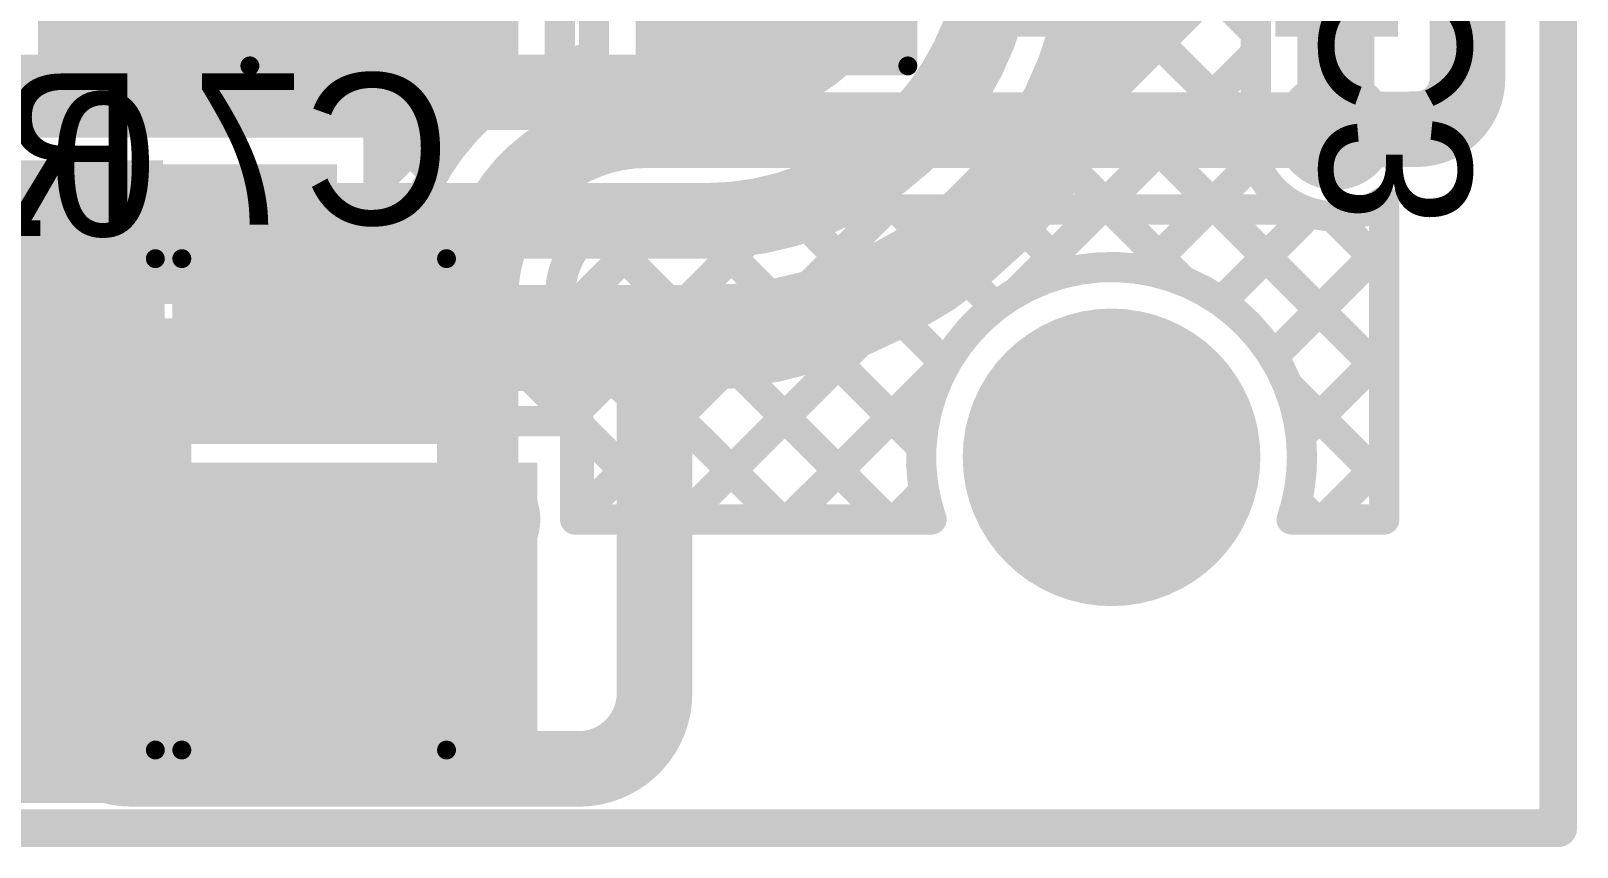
# Model space of a CAD drawing. Header units: millimetres. Extents: x 3.06 to 5.82, y 1.29 to 3.84.
# Drawn here: x 5.4151 to 5.824, y 1.2863 to 1.5023 of the extents above; entities that cross this region are included whole.
import ezdxf

# ---------------------------------------------------------------- set-up
doc = ezdxf.new("R2010")
doc.units = ezdxf.units.MM
doc.header["$MEASUREMENT"] = 0
for name, color, linetype in [('BottomLayer', 5, 'Continuous'), ('BottomOverlay', 54, 'Continuous'), ('BottomPaste', 16, 'Continuous'), ('BottomSolder', 6, 'Continuous'), ('Mechanical13', 56, 'Continuous'), ('MultiLayer', 9, 'Continuous'), ('PadHoleLayer', 156, 'Continuous'), ('TopLayer', 1, 'Continuous'), ('TopOverlay', 2, 'Continuous'), ('TopPaste', 8, 'Continuous'), ('TopSolder', 216, 'Continuous'), ('ViaHoleLayer', 16, 'Continuous')]:
    doc.layers.add(name, color=color, linetype=linetype)

# ---------------------------------------------------------------- blocks, each defined once
blk = doc.blocks.new('SI7021_A20_GM1R_2')
at = {"layer": 'TopLayer'}
for points in [[(-0.0315, -0.04921), (0.0315, -0.04921), (-0.0315, 0.04921), (0.0315, 0.04921)], [(-0.07382, 0.03051), (-0.04035, 0.03051), (-0.07382, 0.04823), (-0.04035, 0.04823)], [(0.04035, 0.03051), (0.07382, 0.03051), (0.04035, 0.04823), (0.07382, 0.04823)], [(-0.07382, -0.00886), (-0.04035, -0.00886), (-0.07382, 0.00886), (-0.04035, 0.00886)], [(0.04035, -0.00886), (0.07382, -0.00886), (0.04035, 0.00886), (0.07382, 0.00886)], [(-0.07382, -0.04823), (-0.04035, -0.04823), (-0.07382, -0.03051), (-0.04035, -0.03051)], [(0.04035, -0.04823), (0.07382, -0.04823), (0.04035, -0.03051), (0.07382, -0.03051)]]:
    blk.add_solid(points, dxfattribs=at)
at = {"layer": 'TopOverlay'}
for points, const_width in [([(-0.0666, 0.063, 1), (-0.0794, 0.063, 1)], 0.01), ([(-0.0819, 0.063, 1), (-0.0769, 0.063, 1)], 0.005), ([(-0.0691, 0.063, 1), (-0.0641, 0.063, 1)], 0.005), ([(-0.0565, 0.063, 1), (-0.0515, 0.063, 1)], 0.005), ([(0.0525, 0.063, 1), (0.0575, 0.063, 1)], 0.005), ([(-0.0565, -0.063, 1), (-0.0515, -0.063, 1)], 0.005), ([(0.0525, -0.063, 1), (0.0575, -0.063, 1)], 0.005)]:
    blk.add_lwpolyline(points, format="xyb", close=True, dxfattribs=dict(at, const_width=const_width))
at = {"layer": 'TopOverlay', "const_width": 0.01}
for points in [[(-0.054, 0.063), (0.055, 0.063)], [(-0.054, -0.063), (0.055, -0.063)]]:
    blk.add_lwpolyline(points, dxfattribs=at)
at = {"layer": 'TopPaste'}
for points in [[(-0.0315, -0.04921), (0.0315, -0.04921), (-0.0315, 0.04921), (0.0315, 0.04921)], [(-0.07382, 0.03051), (-0.04035, 0.03051), (-0.07382, 0.04823), (-0.04035, 0.04823)], [(0.04035, 0.03051), (0.07382, 0.03051), (0.04035, 0.04823), (0.07382, 0.04823)], [(-0.07382, -0.00886), (-0.04035, -0.00886), (-0.07382, 0.00886), (-0.04035, 0.00886)], [(0.04035, -0.00886), (0.07382, -0.00886), (0.04035, 0.00886), (0.07382, 0.00886)], [(-0.07382, -0.04823), (-0.04035, -0.04823), (-0.07382, -0.03051), (-0.04035, -0.03051)], [(0.04035, -0.04823), (0.07382, -0.04823), (0.04035, -0.03051), (0.07382, -0.03051)]]:
    blk.add_solid(points, dxfattribs=at)
at = {"layer": 'TopSolder'}
for points in [[(-0.0355, -0.05321), (0.0355, -0.05321), (-0.0355, 0.05321), (0.0355, 0.05321)], [(-0.07782, 0.02651), (-0.03635, 0.02651), (-0.07782, 0.05223), (-0.03635, 0.05223)], [(0.03635, 0.02651), (0.07782, 0.02651), (0.03635, 0.05223), (0.07782, 0.05223)], [(-0.07782, -0.01286), (-0.03635, -0.01286), (-0.07782, 0.01286), (-0.03635, 0.01286)], [(0.03635, -0.01286), (0.07782, -0.01286), (0.03635, 0.01286), (0.07782, 0.01286)], [(-0.07782, -0.05223), (-0.03635, -0.05223), (-0.07782, -0.02651), (-0.03635, -0.02651)], [(0.03635, -0.05223), (0.07782, -0.05223), (0.03635, -0.02651), (0.07782, -0.02651)]]:
    blk.add_solid(points, dxfattribs=at)
blk = doc.blocks.new('SOT23_5_14')
at = {"layer": 'TopLayer'}
for points in [[(-0.07323, 0.0252), (-0.02913, 0.0252), (-0.07323, 0.04961), (-0.02913, 0.04961)], [(0.02913, 0.0252), (0.07323, 0.0252), (0.02913, 0.04961), (0.07323, 0.04961)], [(-0.07323, -0.0122), (-0.02913, -0.0122), (-0.07323, 0.0122), (-0.02913, 0.0122)], [(-0.07323, -0.04961), (-0.02913, -0.04961), (-0.07323, -0.0252), (-0.02913, -0.0252)], [(0.02913, -0.04961), (0.07323, -0.04961), (0.02913, -0.0252), (0.07323, -0.0252)]]:
    blk.add_solid(points, dxfattribs=at)
at = {"layer": 'TopOverlay'}
for points, const_width in [([(-0.04976, 0.063, 1), (-0.05824, 0.063, 1)], 0.01), ([(-0.06074, 0.063, 1), (-0.05574, 0.063, 1)], 0.005), ([(-0.05226, 0.063, 1), (-0.04726, 0.063, 1)], 0.005), ([(-0.02997, 0.063, 1), (-0.02603, 0.063, 1)], 0.00394), ([(0.02103, 0.063, 1), (0.02497, 0.063, 1)], 0.00394), ([(-0.02997, -0.063, 1), (-0.02603, -0.063, 1)], 0.00394), ([(0.02103, -0.063, 1), (0.02497, -0.063, 1)], 0.00394)]:
    blk.add_lwpolyline(points, format="xyb", close=True, dxfattribs=dict(at, const_width=const_width))
at = {"layer": 'TopOverlay', "const_width": 0.00787}
for points in [[(0.023, 0.063), (-0.028, 0.063)], [(0.023, -0.063), (-0.028, -0.063)]]:
    blk.add_lwpolyline(points, dxfattribs=at)
at = {"layer": 'TopPaste'}
for points in [[(-0.07323, 0.0252), (-0.02913, 0.0252), (-0.07323, 0.04961), (-0.02913, 0.04961)], [(0.02913, 0.0252), (0.07323, 0.0252), (0.02913, 0.04961), (0.07323, 0.04961)], [(-0.07323, -0.0122), (-0.02913, -0.0122), (-0.07323, 0.0122), (-0.02913, 0.0122)], [(-0.07323, -0.04961), (-0.02913, -0.04961), (-0.07323, -0.0252), (-0.02913, -0.0252)], [(0.02913, -0.04961), (0.07323, -0.04961), (0.02913, -0.0252), (0.07323, -0.0252)]]:
    blk.add_solid(points, dxfattribs=at)
at = {"layer": 'TopSolder'}
for points in [[(-0.07723, 0.0212), (-0.02513, 0.0212), (-0.07723, 0.05361), (-0.02513, 0.05361)], [(0.02513, 0.0212), (0.07723, 0.0212), (0.02513, 0.05361), (0.07723, 0.05361)], [(-0.07723, -0.0162), (-0.02513, -0.0162), (-0.07723, 0.0162), (-0.02513, 0.0162)], [(-0.07723, -0.05361), (-0.02513, -0.05361), (-0.07723, -0.0212), (-0.02513, -0.0212)], [(0.02513, -0.05361), (0.07723, -0.05361), (0.02513, -0.0212), (0.07723, -0.0212)]]:
    blk.add_solid(points, dxfattribs=at)
blk = doc.blocks.new('RES0805_B_54')
at = {"layer": 'BottomLayer'}
for points in [[(-0.06, -0.025), (-0.02, -0.025), (-0.06, 0.025), (-0.02, 0.025)], [(0.02, -0.025), (0.06, -0.025), (0.02, 0.025), (0.06, 0.025)]]:
    blk.add_solid(points, dxfattribs=at)
at = {"layer": 'BottomOverlay', "const_width": 0.005}
for points in [[(-0.065, -0.035), (-0.065, 0.035)], [(0.065, 0.035), (-0.065, 0.035)], [(0.065, -0.035), (0.065, 0.035)], [(0.065, -0.035), (-0.065, -0.035)]]:
    blk.add_lwpolyline(points, dxfattribs=at)
at = {"layer": 'BottomOverlay', "const_width": 0.0025}
for points in [[(-0.06625, 0.035, 1), (-0.06375, 0.035, 1)], [(-0.06625, 0.035, 1), (-0.06375, 0.035, 1)], [(0.06375, 0.035, 1), (0.06625, 0.035, 1)], [(0.06375, 0.035, 1), (0.06625, 0.035, 1)], [(-0.06625, -0.035, 1), (-0.06375, -0.035, 1)], [(-0.06625, -0.035, 1), (-0.06375, -0.035, 1)], [(0.06375, -0.035, 1), (0.06625, -0.035, 1)], [(0.06375, -0.035, 1), (0.06625, -0.035, 1)]]:
    blk.add_lwpolyline(points, format="xyb", close=True, dxfattribs=at)
at = {"layer": 'BottomPaste'}
for points in [[(-0.06, -0.025), (-0.02, -0.025), (-0.06, 0.025), (-0.02, 0.025)], [(0.02, -0.025), (0.06, -0.025), (0.02, 0.025), (0.06, 0.025)]]:
    blk.add_solid(points, dxfattribs=at)
at = {"layer": 'BottomSolder'}
for points in [[(-0.064, -0.029), (-0.016, -0.029), (-0.064, 0.029), (-0.016, 0.029)], [(0.016, -0.029), (0.064, -0.029), (0.016, 0.029), (0.064, 0.029)]]:
    blk.add_solid(points, dxfattribs=at)
blk = doc.blocks.new('C__1206_103')
at = {"layer": 'TopLayer'}
for points in [[(-0.08, -0.035), (-0.02, -0.035), (-0.08, 0.035), (-0.02, 0.035)], [(0.02, -0.035), (0.08, -0.035), (0.02, 0.035), (0.08, 0.035)]]:
    blk.add_solid(points, dxfattribs=at)
at = {"layer": 'TopOverlay', "const_width": 0.005}
for points in [[(-0.087, -0.042), (-0.087, 0.042)], [(-0.087, 0.042), (0.087, 0.042)], [(0.087, -0.042), (0.087, 0.042)], [(-0.087, -0.042), (0.087, -0.042)]]:
    blk.add_lwpolyline(points, dxfattribs=at)
at = {"layer": 'TopOverlay', "const_width": 0.0025}
for points in [[(-0.08825, 0.042, 1), (-0.08575, 0.042, 1)], [(-0.08825, 0.042, 1), (-0.08575, 0.042, 1)], [(0.08575, 0.042, 1), (0.08825, 0.042, 1)], [(0.08575, 0.042, 1), (0.08825, 0.042, 1)], [(-0.08825, -0.042, 1), (-0.08575, -0.042, 1)], [(-0.08825, -0.042, 1), (-0.08575, -0.042, 1)], [(0.08575, -0.042, 1), (0.08825, -0.042, 1)], [(0.08575, -0.042, 1), (0.08825, -0.042, 1)]]:
    blk.add_lwpolyline(points, format="xyb", close=True, dxfattribs=at)
at = {"layer": 'TopPaste'}
for points in [[(-0.08, -0.035), (-0.02, -0.035), (-0.08, 0.035), (-0.02, 0.035)], [(0.02, -0.035), (0.08, -0.035), (0.02, 0.035), (0.08, 0.035)]]:
    blk.add_solid(points, dxfattribs=at)
at = {"layer": 'TopSolder'}
for points in [[(-0.084, -0.039), (-0.016, -0.039), (-0.084, 0.039), (-0.016, 0.039)], [(0.016, -0.039), (0.084, -0.039), (0.016, 0.039), (0.084, 0.039)]]:
    blk.add_solid(points, dxfattribs=at)
blk = doc.blocks.new('C__0805_B_105')
at = {"layer": 'BottomLayer'}
for points in [[(-0.06, -0.03), (-0.02, -0.03), (-0.06, 0.03), (-0.02, 0.03)], [(0.02, -0.03), (0.06, -0.03), (0.02, 0.03), (0.06, 0.03)]]:
    blk.add_solid(points, dxfattribs=at)
at = {"layer": 'BottomOverlay', "const_width": 0.005}
for points in [[(-0.065, 0.035), (0.065, 0.035)], [(-0.065, 0.035), (-0.065, -0.035)], [(0.065, 0.035), (0.065, -0.035)], [(-0.065, -0.035), (0.065, -0.035)]]:
    blk.add_lwpolyline(points, dxfattribs=at)
at = {"layer": 'BottomOverlay', "const_width": 0.0025}
for points in [[(-0.06625, 0.035, 1), (-0.06375, 0.035, 1)], [(-0.06625, 0.035, 1), (-0.06375, 0.035, 1)], [(0.06375, 0.035, 1), (0.06625, 0.035, 1)], [(0.06375, 0.035, 1), (0.06625, 0.035, 1)], [(-0.06625, -0.035, 1), (-0.06375, -0.035, 1)], [(-0.06625, -0.035, 1), (-0.06375, -0.035, 1)], [(0.06375, -0.035, 1), (0.06625, -0.035, 1)], [(0.06375, -0.035, 1), (0.06625, -0.035, 1)]]:
    blk.add_lwpolyline(points, format="xyb", close=True, dxfattribs=at)
at = {"layer": 'BottomPaste'}
for points in [[(-0.06, -0.03), (-0.02, -0.03), (-0.06, 0.03), (-0.02, 0.03)], [(0.02, -0.03), (0.06, -0.03), (0.02, 0.03), (0.06, 0.03)]]:
    blk.add_solid(points, dxfattribs=at)
at = {"layer": 'BottomSolder'}
for points in [[(-0.064, -0.034), (-0.016, -0.034), (-0.064, 0.034), (-0.016, 0.034)], [(0.016, -0.034), (0.064, -0.034), (0.016, 0.034), (0.064, 0.034)]]:
    blk.add_solid(points, dxfattribs=at)

msp = doc.modelspace()

# ---------------------------------------------------------------- linework, layer by layer
at = {"layer": 'BottomLayer'}
for points, const_width in [([(5.76, 1.476), (5.76, 1.549)], 0.02), ([(5.692, 1.54877), (5.739, 1.50177)], 0.008), ([(5.68812, 1.50205), (5.722, 1.53593)], 0.008), ([(5.58736, 1.373), (5.73536, 1.521)], 0.008), ([(5.69163, 1.52086), (5.7372, 1.47529)], 0.008), ([(5.739, 1.48491), (5.739, 1.521)], 0.008), ([(5.68669, 1.49751), (5.773, 1.41121)], 0.008), ([(5.67569, 1.43305), (5.739, 1.49636)], 0.008), ([(5.343, 1.486), (5.59155, 1.486)], 0.02), ([(5.67766, 1.47826), (5.71983, 1.43609)], 0.008), ([(5.70991, 1.43898), (5.73872, 1.46779)], 0.008), ([(5.66546, 1.46218), (5.68921, 1.43843)], 0.008), ([(5.403, 1.452), (5.5936, 1.452)], 0.02), ([(5.773, 1.373), (5.773, 1.45726)], 0.008), ([(5.72984, 1.43063), (5.75338, 1.45417)], 0.008), ([(5.75929, 1.4532), (5.773, 1.43949)], 0.008), ([(5.65034, 1.44901), (5.67007, 1.42928)], 0.008), ([(5.7436, 1.4161), (5.773, 1.4455)], 0.008), ([(5.63219, 1.43888), (5.65696, 1.41411)], 0.008), ([(5.56, 1.37393), (5.62095, 1.43488)], 0.008), ([(5.61035, 1.43244), (5.65058, 1.39221)], 0.008), ([(5.461, 1.431), (5.5936, 1.431)], 0.008), ([(5.461, 1.41635), (5.47565, 1.431)], 0.008), ([(5.461, 1.399), (5.461, 1.431)], 0.008), ([(5.47036, 1.431), (5.50236, 1.399)], 0.008), ([(5.47194, 1.399), (5.50394, 1.431)], 0.008), ([(5.49865, 1.431), (5.53065, 1.399)], 0.008), ([(5.50022, 1.399), (5.53222, 1.431)], 0.008), ([(5.52693, 1.431), (5.55893, 1.399)], 0.008), ([(5.52851, 1.399), (5.56051, 1.431)], 0.008), ([(5.55522, 1.431), (5.61322, 1.373)], 0.008), ([(5.55679, 1.399), (5.58879, 1.431)], 0.008), ([(5.5835, 1.431), (5.6415, 1.373)], 0.008), ([(5.49, 1.417), (5.58, 1.417)], 0.02), ([(5.75092, 1.39514), (5.773, 1.41722)], 0.008), ([(5.461, 1.41208), (5.47408, 1.399)], 0.008), ([(5.61564, 1.373), (5.65725, 1.41461)], 0.008), ([(5.74754, 1.40838), (5.773, 1.38292)], 0.008), ([(5.461, 1.399), (5.56, 1.399)], 0.008), ([(5.56, 1.373), (5.56, 1.399)], 0.008), ([(5.56, 1.39793), (5.58493, 1.373)], 0.008), ([(5.75706, 1.373), (5.773, 1.38894)], 0.008), ([(5.64393, 1.373), (5.65132, 1.38039)], 0.008), ([(5.74988, 1.37776), (5.75464, 1.373)], 0.008), ([(5.56, 1.373), (5.65326, 1.373)], 0.008), ([(5.74849, 1.373), (5.773, 1.373)], 0.008)]:
    msp.add_lwpolyline(points, dxfattribs=dict(at, const_width=const_width))
for points, const_width in [([(5.642, 1.53645, -0.414214), (5.59155, 1.486)], 0.02), ([(5.671, 1.5294, -0.414214), (5.5936, 1.452)], 0.02), ([(5.692, 1.5294, -0.414214), (5.5936, 1.431)], 0.008), ([(5.701, 1.52242, -0.198912), (5.67171, 1.45171)], 0.02), ([(5.773, 1.45726, -0.751694), (5.739, 1.48491)], 0.008), ([(5.67171, 1.45171, -0.198912), (5.58791, 1.417)], 0.02), ([(5.65326, 1.373, -1.181577), (5.75124, 1.38943)], 0.008), ([(5.75124, 1.38943, -0.083232), (5.74849, 1.373)], 0.008)]:
    msp.add_lwpolyline(points, format="xyb", dxfattribs=dict(at, const_width=const_width))
for points, const_width in [([(5.68612, 1.50205, 1), (5.69012, 1.50205, 1)], 0.004), ([(5.737, 1.50177, 1), (5.741, 1.50177, 1)], 0.004), ([(5.68469, 1.49751, 1), (5.68869, 1.49751, 1)], 0.004), ([(5.737, 1.49636, 1), (5.741, 1.49636, 1)], 0.004), ([(5.58655, 1.486, 1), (5.59656, 1.486, 1)], 0.01), ([(5.58655, 1.486, 1), (5.59656, 1.486, 1)], 0.01), ([(5.737, 1.48491, 1), (5.741, 1.48491, 1)], 0.004), ([(5.737, 1.48491, 1), (5.741, 1.48491, 1)], 0.004), ([(5.75409, 1.476, 1), (5.76591, 1.476, 1)], 0.01181), ([(5.755, 1.476, 1), (5.765, 1.476, 1)], 0.01), ([(5.67566, 1.47826, 1), (5.67966, 1.47826, 1)], 0.004), ([(5.7352, 1.47529, 1), (5.7392, 1.47529, 1)], 0.004), ([(5.73672, 1.46779, 1), (5.74072, 1.46779, 1)], 0.004), ([(5.66346, 1.46218, 1), (5.66746, 1.46218, 1)], 0.004), ([(5.5886, 1.452, 1), (5.5986, 1.452, 1)], 0.01), ([(5.5886, 1.452, 1), (5.5986, 1.452, 1)], 0.01), ([(5.66671, 1.45171, 1), (5.67671, 1.45171, 1)], 0.01), ([(5.66671, 1.45171, 1), (5.67671, 1.45171, 1)], 0.01), ([(5.771, 1.45726, 1), (5.775, 1.45726, 1)], 0.004), ([(5.771, 1.45726, 1), (5.775, 1.45726, 1)], 0.004), ([(5.75138, 1.45417, 1), (5.75538, 1.45417, 1)], 0.004), ([(5.75729, 1.4532, 1), (5.76129, 1.4532, 1)], 0.004), ([(5.64834, 1.44901, 1), (5.65234, 1.44901, 1)], 0.004), ([(5.771, 1.4455, 1), (5.775, 1.4455, 1)], 0.004), ([(5.771, 1.43949, 1), (5.775, 1.43949, 1)], 0.004), ([(5.63019, 1.43888, 1), (5.63419, 1.43888, 1)], 0.004), ([(5.68721, 1.43843, 1), (5.69121, 1.43843, 1)], 0.004), ([(5.70791, 1.43898, 1), (5.71191, 1.43898, 1)], 0.004), ([(5.71783, 1.43609, 1), (5.72183, 1.43609, 1)], 0.004), ([(5.60835, 1.43244, 1), (5.61235, 1.43244, 1)], 0.004), ([(5.61895, 1.43488, 1), (5.62295, 1.43488, 1)], 0.004), ([(5.67369, 1.43305, 1), (5.67769, 1.43305, 1)], 0.004), ([(5.459, 1.431, 1), (5.463, 1.431, 1)], 0.004), ([(5.459, 1.431, 1), (5.463, 1.431, 1)], 0.004), ([(5.46836, 1.431, 1), (5.47236, 1.431, 1)], 0.004), ([(5.47365, 1.431, 1), (5.47765, 1.431, 1)], 0.004), ([(5.49665, 1.431, 1), (5.50065, 1.431, 1)], 0.004), ([(5.50194, 1.431, 1), (5.50594, 1.431, 1)], 0.004), ([(5.52493, 1.431, 1), (5.52893, 1.431, 1)], 0.004), ([(5.53022, 1.431, 1), (5.53422, 1.431, 1)], 0.004), ([(5.55322, 1.431, 1), (5.55722, 1.431, 1)], 0.004), ([(5.55851, 1.431, 1), (5.56251, 1.431, 1)], 0.004), ([(5.5815, 1.431, 1), (5.5855, 1.431, 1)], 0.004), ([(5.58679, 1.431, 1), (5.59079, 1.431, 1)], 0.004), ([(5.5916, 1.431, 1), (5.5956, 1.431, 1)], 0.004), ([(5.5916, 1.431, 1), (5.5956, 1.431, 1)], 0.004), ([(5.66807, 1.42928, 1), (5.67207, 1.42928, 1)], 0.004), ([(5.72784, 1.43063, 1), (5.73184, 1.43063, 1)], 0.004), ([(5.57409, 1.416, 1), (5.58591, 1.416, 1)], 0.01181), ([(5.485, 1.417, 1), (5.495, 1.417, 1)], 0.01), ([(5.575, 1.417, 1), (5.585, 1.417, 1)], 0.01), ([(5.58291, 1.417, 1), (5.59291, 1.417, 1)], 0.01), ([(5.459, 1.41635, 1), (5.463, 1.41635, 1)], 0.004), ([(5.68587, 1.38943, 1), (5.71587, 1.38943, 1)], 0.03), ([(5.7416, 1.4161, 1), (5.7456, 1.4161, 1)], 0.004), ([(5.771, 1.41722, 1), (5.775, 1.41722, 1)], 0.004), ([(5.459, 1.41208, 1), (5.463, 1.41208, 1)], 0.004), ([(5.65496, 1.41411, 1), (5.65896, 1.41411, 1)], 0.004), ([(5.65525, 1.41461, 1), (5.65925, 1.41461, 1)], 0.004), ([(5.771, 1.41121, 1), (5.775, 1.41121, 1)], 0.004), ([(5.74554, 1.40838, 1), (5.74954, 1.40838, 1)], 0.004), ([(5.459, 1.399, 1), (5.463, 1.399, 1)], 0.004), ([(5.459, 1.399, 1), (5.463, 1.399, 1)], 0.004), ([(5.46994, 1.399, 1), (5.47394, 1.399, 1)], 0.004), ([(5.47208, 1.399, 1), (5.47608, 1.399, 1)], 0.004), ([(5.49822, 1.399, 1), (5.50222, 1.399, 1)], 0.004), ([(5.50036, 1.399, 1), (5.50436, 1.399, 1)], 0.004), ([(5.52651, 1.399, 1), (5.53051, 1.399, 1)], 0.004), ([(5.52865, 1.399, 1), (5.53265, 1.399, 1)], 0.004), ([(5.55479, 1.399, 1), (5.55879, 1.399, 1)], 0.004), ([(5.55693, 1.399, 1), (5.56093, 1.399, 1)], 0.004), ([(5.558, 1.399, 1), (5.562, 1.399, 1)], 0.004), ([(5.558, 1.399, 1), (5.562, 1.399, 1)], 0.004), ([(5.558, 1.39793, 1), (5.562, 1.39793, 1)], 0.004), ([(5.74892, 1.39514, 1), (5.75292, 1.39514, 1)], 0.004), ([(5.64858, 1.39221, 1), (5.65258, 1.39221, 1)], 0.004), ([(5.74924, 1.38943, 1), (5.75324, 1.38943, 1)], 0.004), ([(5.74924, 1.38943, 1), (5.75324, 1.38943, 1)], 0.004), ([(5.771, 1.38894, 1), (5.775, 1.38894, 1)], 0.004), ([(5.771, 1.38292, 1), (5.775, 1.38292, 1)], 0.004), ([(5.52809, 1.373, 1), (5.53991, 1.373, 1)], 0.01181), ([(5.64932, 1.38039, 1), (5.65332, 1.38039, 1)], 0.004), ([(5.74788, 1.37776, 1), (5.75188, 1.37776, 1)], 0.004), ([(5.558, 1.37393, 1), (5.562, 1.37393, 1)], 0.004), ([(5.558, 1.373, 1), (5.562, 1.373, 1)], 0.004), ([(5.558, 1.373, 1), (5.562, 1.373, 1)], 0.004), ([(5.58293, 1.373, 1), (5.58693, 1.373, 1)], 0.004), ([(5.58536, 1.373, 1), (5.58936, 1.373, 1)], 0.004), ([(5.61122, 1.373, 1), (5.61522, 1.373, 1)], 0.004), ([(5.61364, 1.373, 1), (5.61764, 1.373, 1)], 0.004), ([(5.6395, 1.373, 1), (5.6435, 1.373, 1)], 0.004), ([(5.64193, 1.373, 1), (5.64593, 1.373, 1)], 0.004), ([(5.65126, 1.373, 1), (5.65526, 1.373, 1)], 0.004), ([(5.65126, 1.373, 1), (5.65526, 1.373, 1)], 0.004), ([(5.74649, 1.373, 1), (5.75049, 1.373, 1)], 0.004), ([(5.74649, 1.373, 1), (5.75049, 1.373, 1)], 0.004), ([(5.75264, 1.373, 1), (5.75664, 1.373, 1)], 0.004), ([(5.75506, 1.373, 1), (5.75906, 1.373, 1)], 0.004), ([(5.771, 1.373, 1), (5.775, 1.373, 1)], 0.004), ([(5.771, 1.373, 1), (5.775, 1.373, 1)], 0.004)]:
    msp.add_lwpolyline(points, format="xyb", close=True, dxfattribs=dict(at, const_width=const_width))
for points in [[(5.381, 1.396), (5.45, 1.396), (5.381, 1.468), (5.45, 1.468)], [(5.301, 1.298), (5.549, 1.298), (5.301, 1.388), (5.549, 1.388)]]:
    msp.add_solid(points, dxfattribs=at)
at = {"layer": 'BottomSolder'}
for points, const_width in [([(5.43409, 1.515, 1), (5.44991, 1.515, 1)], 0.01581), ([(5.75209, 1.476, 1), (5.76791, 1.476, 1)], 0.01581), ([(5.39509, 1.452, 1), (5.41091, 1.452, 1)], 0.01581), ([(5.57209, 1.416, 1), (5.58791, 1.416, 1)], 0.01581), ([(5.68387, 1.38943, 1), (5.71787, 1.38943, 1)], 0.034), ([(5.52609, 1.373, 1), (5.54191, 1.373, 1)], 0.01581)]:
    msp.add_lwpolyline(points, format="xyb", close=True, dxfattribs=dict(at, const_width=const_width))
at = {"layer": 'Mechanical13', "const_width": 0.01}
for points in [[(5.81898, 1.29131), (5.81898, 3.811)], [(3.303, 1.29131), (5.81898, 1.29131)]]:
    msp.add_lwpolyline(points, dxfattribs=at)
at = {"layer": 'Mechanical13', "const_width": 0.005}
msp.add_lwpolyline([(5.81648, 1.29131, 1), (5.82148, 1.29131, 1)], format="xyb", close=True, dxfattribs=at)
msp.add_lwpolyline([(5.81648, 1.29131, 1), (5.82148, 1.29131, 1)], format="xyb", close=True, dxfattribs=at)
at = {"layer": 'MultiLayer'}
for points, const_width in [([(5.75409, 1.476, 1), (5.76591, 1.476, 1)], 0.01181), ([(5.57409, 1.416, 1), (5.58591, 1.416, 1)], 0.01181), ([(5.68587, 1.38943, 1), (5.71587, 1.38943, 1)], 0.03), ([(5.52809, 1.373, 1), (5.53991, 1.373, 1)], 0.01181)]:
    msp.add_lwpolyline(points, format="xyb", close=True, dxfattribs=dict(at, const_width=const_width))
at = {"layer": 'PadHoleLayer', "const_width": 0.03937}
msp.add_lwpolyline([(5.68119, 1.38943, 1), (5.72056, 1.38943, 1)], format="xyb", close=True, dxfattribs=at)
at = {"layer": 'TopLayer'}
for points, const_width in [([(5.795, 1.48968), (5.795, 1.725)], 0.02), ([(5.564, 1.49547), (5.564, 1.652)], 0.008), ([(5.555, 1.49279), (5.555, 1.589)], 0.008), ([(5.7604, 1.476), (5.7604, 1.52682)], 0.02), ([(5.406, 1.484), (5.539, 1.484)], 0.008), ([(5.40952, 1.478), (5.41552, 1.484)], 0.008), ([(5.41736, 1.484), (5.42336, 1.478)], 0.008), ([(5.4378, 1.478), (5.4438, 1.484)], 0.008), ([(5.44565, 1.484), (5.45165, 1.478)], 0.008), ([(5.46608, 1.478), (5.47208, 1.484)], 0.008), ([(5.47393, 1.484), (5.47993, 1.478)], 0.008), ([(5.49437, 1.478), (5.50037, 1.484)], 0.008), ([(5.50222, 1.484), (5.52171, 1.46451)], 0.008), ([(5.507, 1.46235), (5.52865, 1.484)], 0.008), ([(5.5305, 1.484), (5.53434, 1.48016)], 0.008), ([(5.578, 1.476), (5.76, 1.476)], 0.02), ([(5.7604, 1.476), (5.78172, 1.47625)], 0.02), ([(5.39, 1.478), (5.447, 1.478)], 0.008), ([(5.447, 1.478), (5.504, 1.478)], 0.008), ([(5.447, 1.478), (5.504, 1.478)], 0.008), ([(5.507, 1.399), (5.507, 1.478)], 0.008), ([(5.555, 1.42549), (5.58451, 1.455)], 0.008), ([(5.55679, 1.399), (5.61279, 1.455)], 0.008), ([(5.55907, 1.373), (5.64107, 1.455)], 0.008), ([(5.578, 1.455), (5.75109, 1.455)], 0.008), ([(5.58736, 1.373), (5.66936, 1.455)], 0.008), ([(5.58779, 1.455), (5.65058, 1.39221)], 0.008), ([(5.61607, 1.455), (5.65696, 1.41411)], 0.008), ([(5.64435, 1.455), (5.67007, 1.42928)], 0.008), ([(5.67264, 1.455), (5.68921, 1.43843)], 0.008), ([(5.67569, 1.43305), (5.69764, 1.455)], 0.008), ([(5.70092, 1.455), (5.71983, 1.43609)], 0.008), ([(5.70991, 1.43898), (5.72593, 1.455)], 0.008), ([(5.7292, 1.455), (5.773, 1.41121)], 0.008), ([(5.72984, 1.43063), (5.75338, 1.45417)], 0.008), ([(5.75929, 1.4532), (5.773, 1.43949)], 0.008), ([(5.76914, 1.4551), (5.773, 1.45515)], 0.008), ([(5.773, 1.373), (5.773, 1.45515)], 0.008), ([(5.507, 1.45093), (5.51409, 1.44384)], 0.008), ([(5.56414, 1.45036), (5.6415, 1.373)], 0.008), ([(5.7436, 1.4161), (5.773, 1.4455)], 0.008), ([(5.507, 1.43406), (5.51358, 1.44064)], 0.008), ([(5.534, 1.373), (5.534, 1.432)], 0.02), ([(5.513, 1.399), (5.513, 1.432)], 0.008), ([(5.555, 1.399), (5.555, 1.432)], 0.008), ([(5.555, 1.43122), (5.61322, 1.373)], 0.008), ([(5.38937, 1.373), (5.43537, 1.419)], 0.008), ([(5.39, 1.419), (5.447, 1.419)], 0.008), ([(5.39751, 1.419), (5.44351, 1.373)], 0.008), ([(5.4258, 1.419), (5.447, 1.3978)], 0.008), ([(5.447, 1.389), (5.447, 1.419)], 0.008), ([(5.507, 1.42265), (5.513, 1.41665)], 0.008), ([(5.58, 1.327), (5.58, 1.416)], 0.02), ([(5.75092, 1.39514), (5.773, 1.41722)], 0.008), ([(5.507, 1.40578), (5.513, 1.41178)], 0.008), ([(5.61564, 1.373), (5.65725, 1.41461)], 0.008), ([(5.74754, 1.40838), (5.773, 1.38292)], 0.008), ([(5.555, 1.40293), (5.55893, 1.399)], 0.008), ([(5.41765, 1.373), (5.447, 1.40235)], 0.008), ([(5.507, 1.399), (5.513, 1.399)], 0.008), ([(5.555, 1.399), (5.559, 1.399)], 0.008), ([(5.559, 1.373), (5.559, 1.399)], 0.008), ([(5.559, 1.39893), (5.58493, 1.373)], 0.008), ([(5.39, 1.39823), (5.41523, 1.373)], 0.008), ([(5.448, 1.373), (5.448, 1.389)], 0.008), ([(5.75706, 1.373), (5.773, 1.38894)], 0.008), ([(5.64393, 1.373), (5.65132, 1.38039)], 0.008), ([(5.74988, 1.37776), (5.75464, 1.373)], 0.008), ([(4.24079, 1.373), (5.448, 1.373)], 0.008), ([(5.559, 1.373), (5.65326, 1.373)], 0.008), ([(5.74849, 1.373), (5.773, 1.373)], 0.008), ([(5.44209, 1.307), (5.56, 1.307)], 0.02)]:
    msp.add_lwpolyline(points, dxfattribs=dict(at, const_width=const_width))
for points, const_width in [([(5.555, 1.49279, -0.036164), (5.564, 1.49547)], 0.008), ([(5.795, 1.48968, -0.410857), (5.78172, 1.47625)], 0.02), ([(5.513, 1.432, -0.236068), (5.539, 1.484)], 0.008), ([(5.534, 1.432, -0.414214), (5.578, 1.476)], 0.02), ([(5.7604, 1.476, -0.002868), (5.76, 1.476)], 0.02), ([(5.555, 1.432, -0.414214), (5.578, 1.455)], 0.008), ([(5.76914, 1.4551, -0.206236), (5.75109, 1.455)], 0.008), ([(5.65326, 1.373, -1.181577), (5.75124, 1.38943)], 0.008), ([(5.75124, 1.38943, -0.083232), (5.74849, 1.373)], 0.008), ([(5.44209, 1.307, -0.414214), (5.41909, 1.33)], 0.02), ([(5.58, 1.327, -0.414214), (5.56, 1.307)], 0.02)]:
    msp.add_lwpolyline(points, format="xyb", dxfattribs=dict(at, const_width=const_width))
for points, const_width in [([(5.553, 1.49279, 1), (5.557, 1.49279, 1)], 0.004), ([(5.553, 1.49279, 1), (5.557, 1.49279, 1)], 0.004), ([(5.562, 1.49547, 1), (5.566, 1.49547, 1)], 0.004), ([(5.562, 1.49547, 1), (5.566, 1.49547, 1)], 0.004), ([(5.79, 1.48968, 1), (5.8, 1.48968, 1)], 0.01), ([(5.79, 1.48968, 1), (5.8, 1.48968, 1)], 0.01), ([(5.41352, 1.484, 1), (5.41752, 1.484, 1)], 0.004), ([(5.41536, 1.484, 1), (5.41936, 1.484, 1)], 0.004), ([(5.4418, 1.484, 1), (5.4458, 1.484, 1)], 0.004), ([(5.44365, 1.484, 1), (5.44765, 1.484, 1)], 0.004), ([(5.47008, 1.484, 1), (5.47408, 1.484, 1)], 0.004), ([(5.47193, 1.484, 1), (5.47593, 1.484, 1)], 0.004), ([(5.49837, 1.484, 1), (5.50237, 1.484, 1)], 0.004), ([(5.50022, 1.484, 1), (5.50422, 1.484, 1)], 0.004), ([(5.52665, 1.484, 1), (5.53065, 1.484, 1)], 0.004), ([(5.5285, 1.484, 1), (5.5325, 1.484, 1)], 0.004), ([(5.537, 1.484, 1), (5.541, 1.484, 1)], 0.004), ([(5.537, 1.484, 1), (5.541, 1.484, 1)], 0.004), ([(5.573, 1.476, 1), (5.583, 1.476, 1)], 0.01), ([(5.573, 1.476, 1), (5.583, 1.476, 1)], 0.01), ([(5.75409, 1.476, 1), (5.76591, 1.476, 1)], 0.01181), ([(5.755, 1.476, 1), (5.765, 1.476, 1)], 0.01), ([(5.755, 1.476, 1), (5.765, 1.476, 1)], 0.01), ([(5.7554, 1.476, 1), (5.7654, 1.476, 1)], 0.01), ([(5.7554, 1.476, 1), (5.7654, 1.476, 1)], 0.01), ([(5.7554, 1.476, 1), (5.7654, 1.476, 1)], 0.01), ([(5.77672, 1.47625, 1), (5.78672, 1.47625, 1)], 0.01), ([(5.77672, 1.47625, 1), (5.78672, 1.47625, 1)], 0.01), ([(5.42136, 1.478, 1), (5.42536, 1.478, 1)], 0.004), ([(5.4358, 1.478, 1), (5.4398, 1.478, 1)], 0.004), ([(5.445, 1.478, 1), (5.449, 1.478, 1)], 0.004), ([(5.445, 1.478, 1), (5.449, 1.478, 1)], 0.004), ([(5.445, 1.478, 1), (5.449, 1.478, 1)], 0.004), ([(5.44965, 1.478, 1), (5.45365, 1.478, 1)], 0.004), ([(5.46408, 1.478, 1), (5.46808, 1.478, 1)], 0.004), ([(5.47793, 1.478, 1), (5.48193, 1.478, 1)], 0.004), ([(5.49237, 1.478, 1), (5.49637, 1.478, 1)], 0.004), ([(5.502, 1.478, 1), (5.506, 1.478, 1)], 0.004), ([(5.502, 1.478, 1), (5.506, 1.478, 1)], 0.004), ([(5.505, 1.478, 1), (5.509, 1.478, 1)], 0.004), ([(5.53234, 1.48016, 1), (5.53634, 1.48016, 1)], 0.004), ([(5.51971, 1.46451, 1), (5.52371, 1.46451, 1)], 0.004), ([(5.505, 1.46235, 1), (5.509, 1.46235, 1)], 0.004), ([(5.576, 1.455, 1), (5.58, 1.455, 1)], 0.004), ([(5.576, 1.455, 1), (5.58, 1.455, 1)], 0.004), ([(5.58251, 1.455, 1), (5.58651, 1.455, 1)], 0.004), ([(5.58579, 1.455, 1), (5.58979, 1.455, 1)], 0.004), ([(5.61079, 1.455, 1), (5.61479, 1.455, 1)], 0.004), ([(5.61407, 1.455, 1), (5.61807, 1.455, 1)], 0.004), ([(5.63907, 1.455, 1), (5.64307, 1.455, 1)], 0.004), ([(5.64235, 1.455, 1), (5.64635, 1.455, 1)], 0.004), ([(5.66736, 1.455, 1), (5.67136, 1.455, 1)], 0.004), ([(5.67064, 1.455, 1), (5.67464, 1.455, 1)], 0.004), ([(5.69564, 1.455, 1), (5.69964, 1.455, 1)], 0.004), ([(5.69892, 1.455, 1), (5.70292, 1.455, 1)], 0.004), ([(5.72393, 1.455, 1), (5.72793, 1.455, 1)], 0.004), ([(5.7272, 1.455, 1), (5.7312, 1.455, 1)], 0.004), ([(5.74909, 1.455, 1), (5.75309, 1.455, 1)], 0.004), ([(5.74909, 1.455, 1), (5.75309, 1.455, 1)], 0.004), ([(5.75138, 1.45417, 1), (5.75538, 1.45417, 1)], 0.004), ([(5.75729, 1.4532, 1), (5.76129, 1.4532, 1)], 0.004), ([(5.76714, 1.4551, 1), (5.77114, 1.4551, 1)], 0.004), ([(5.76714, 1.4551, 1), (5.77114, 1.4551, 1)], 0.004), ([(5.771, 1.45515, 1), (5.775, 1.45515, 1)], 0.004), ([(5.771, 1.45515, 1), (5.775, 1.45515, 1)], 0.004), ([(5.505, 1.45093, 1), (5.509, 1.45093, 1)], 0.004), ([(5.56214, 1.45036, 1), (5.56614, 1.45036, 1)], 0.004), ([(5.51209, 1.44384, 1), (5.51609, 1.44384, 1)], 0.004), ([(5.771, 1.4455, 1), (5.775, 1.4455, 1)], 0.004), ([(5.51158, 1.44064, 1), (5.51558, 1.44064, 1)], 0.004), ([(5.771, 1.43949, 1), (5.775, 1.43949, 1)], 0.004), ([(5.529, 1.432, 1), (5.539, 1.432, 1)], 0.01), ([(5.529, 1.432, 1), (5.539, 1.432, 1)], 0.01), ([(5.68721, 1.43843, 1), (5.69121, 1.43843, 1)], 0.004), ([(5.70791, 1.43898, 1), (5.71191, 1.43898, 1)], 0.004), ([(5.71783, 1.43609, 1), (5.72183, 1.43609, 1)], 0.004), ([(5.505, 1.43406, 1), (5.509, 1.43406, 1)], 0.004), ([(5.511, 1.432, 1), (5.515, 1.432, 1)], 0.004), ([(5.511, 1.432, 1), (5.515, 1.432, 1)], 0.004), ([(5.553, 1.432, 1), (5.557, 1.432, 1)], 0.004), ([(5.553, 1.432, 1), (5.557, 1.432, 1)], 0.004), ([(5.553, 1.43122, 1), (5.557, 1.43122, 1)], 0.004), ([(5.67369, 1.43305, 1), (5.67769, 1.43305, 1)], 0.004), ([(5.66807, 1.42928, 1), (5.67207, 1.42928, 1)], 0.004), ([(5.72784, 1.43063, 1), (5.73184, 1.43063, 1)], 0.004), ([(5.553, 1.42549, 1), (5.557, 1.42549, 1)], 0.004), ([(5.57409, 1.416, 1), (5.58591, 1.416, 1)], 0.01181), ([(5.4238, 1.419, 1), (5.4278, 1.419, 1)], 0.004), ([(5.43337, 1.419, 1), (5.43737, 1.419, 1)], 0.004), ([(5.445, 1.419, 1), (5.449, 1.419, 1)], 0.004), ([(5.445, 1.419, 1), (5.449, 1.419, 1)], 0.004), ([(5.505, 1.42265, 1), (5.509, 1.42265, 1)], 0.004), ([(5.575, 1.416, 1), (5.585, 1.416, 1)], 0.01), ([(5.511, 1.41665, 1), (5.515, 1.41665, 1)], 0.004), ([(5.68587, 1.38943, 1), (5.71587, 1.38943, 1)], 0.03), ([(5.7416, 1.4161, 1), (5.7456, 1.4161, 1)], 0.004), ([(5.771, 1.41722, 1), (5.775, 1.41722, 1)], 0.004), ([(5.511, 1.41178, 1), (5.515, 1.41178, 1)], 0.004), ([(5.65496, 1.41411, 1), (5.65896, 1.41411, 1)], 0.004), ([(5.65525, 1.41461, 1), (5.65925, 1.41461, 1)], 0.004), ([(5.771, 1.41121, 1), (5.775, 1.41121, 1)], 0.004), ([(5.74554, 1.40838, 1), (5.74954, 1.40838, 1)], 0.004), ([(5.505, 1.40578, 1), (5.509, 1.40578, 1)], 0.004), ([(5.553, 1.40293, 1), (5.557, 1.40293, 1)], 0.004), ([(5.445, 1.40235, 1), (5.449, 1.40235, 1)], 0.004), ([(5.505, 1.399, 1), (5.509, 1.399, 1)], 0.004), ([(5.505, 1.399, 1), (5.509, 1.399, 1)], 0.004), ([(5.511, 1.399, 1), (5.515, 1.399, 1)], 0.004), ([(5.511, 1.399, 1), (5.515, 1.399, 1)], 0.004), ([(5.553, 1.399, 1), (5.557, 1.399, 1)], 0.004), ([(5.553, 1.399, 1), (5.557, 1.399, 1)], 0.004), ([(5.55479, 1.399, 1), (5.55879, 1.399, 1)], 0.004), ([(5.55693, 1.399, 1), (5.56093, 1.399, 1)], 0.004), ([(5.557, 1.399, 1), (5.561, 1.399, 1)], 0.004), ([(5.557, 1.399, 1), (5.561, 1.399, 1)], 0.004), ([(5.557, 1.39893, 1), (5.561, 1.39893, 1)], 0.004), ([(5.445, 1.3978, 1), (5.449, 1.3978, 1)], 0.004), ([(5.74892, 1.39514, 1), (5.75292, 1.39514, 1)], 0.004), ([(5.64858, 1.39221, 1), (5.65258, 1.39221, 1)], 0.004), ([(5.445, 1.389, 1), (5.449, 1.389, 1)], 0.004), ([(5.446, 1.389, 1), (5.45, 1.389, 1)], 0.004), ([(5.74924, 1.38943, 1), (5.75324, 1.38943, 1)], 0.004), ([(5.74924, 1.38943, 1), (5.75324, 1.38943, 1)], 0.004), ([(5.771, 1.38894, 1), (5.775, 1.38894, 1)], 0.004), ([(5.771, 1.38292, 1), (5.775, 1.38292, 1)], 0.004), ([(5.52809, 1.373, 1), (5.53991, 1.373, 1)], 0.01181), ([(5.529, 1.373, 1), (5.539, 1.373, 1)], 0.01), ([(5.64932, 1.38039, 1), (5.65332, 1.38039, 1)], 0.004), ([(5.74788, 1.37776, 1), (5.75188, 1.37776, 1)], 0.004), ([(5.41323, 1.373, 1), (5.41723, 1.373, 1)], 0.004), ([(5.41565, 1.373, 1), (5.41965, 1.373, 1)], 0.004), ([(5.44151, 1.373, 1), (5.44551, 1.373, 1)], 0.004), ([(5.446, 1.373, 1), (5.45, 1.373, 1)], 0.004), ([(5.446, 1.373, 1), (5.45, 1.373, 1)], 0.004), ([(5.557, 1.373, 1), (5.561, 1.373, 1)], 0.004), ([(5.557, 1.373, 1), (5.561, 1.373, 1)], 0.004), ([(5.55707, 1.373, 1), (5.56107, 1.373, 1)], 0.004), ([(5.58293, 1.373, 1), (5.58693, 1.373, 1)], 0.004), ([(5.58536, 1.373, 1), (5.58936, 1.373, 1)], 0.004), ([(5.61122, 1.373, 1), (5.61522, 1.373, 1)], 0.004), ([(5.61364, 1.373, 1), (5.61764, 1.373, 1)], 0.004), ([(5.6395, 1.373, 1), (5.6435, 1.373, 1)], 0.004), ([(5.64193, 1.373, 1), (5.64593, 1.373, 1)], 0.004), ([(5.65126, 1.373, 1), (5.65526, 1.373, 1)], 0.004), ([(5.65126, 1.373, 1), (5.65526, 1.373, 1)], 0.004), ([(5.74649, 1.373, 1), (5.75049, 1.373, 1)], 0.004), ([(5.74649, 1.373, 1), (5.75049, 1.373, 1)], 0.004), ([(5.75264, 1.373, 1), (5.75664, 1.373, 1)], 0.004), ([(5.75506, 1.373, 1), (5.75906, 1.373, 1)], 0.004), ([(5.771, 1.373, 1), (5.775, 1.373, 1)], 0.004), ([(5.771, 1.373, 1), (5.775, 1.373, 1)], 0.004), ([(5.41409, 1.33, 1), (5.42409, 1.33, 1)], 0.01), ([(5.575, 1.327, 1), (5.585, 1.327, 1)], 0.01), ([(5.575, 1.327, 1), (5.585, 1.327, 1)], 0.01), ([(5.43709, 1.307, 1), (5.44709, 1.307, 1)], 0.01), ([(5.43709, 1.307, 1), (5.44709, 1.307, 1)], 0.01), ([(5.555, 1.307, 1), (5.565, 1.307, 1)], 0.01), ([(5.555, 1.307, 1), (5.565, 1.307, 1)], 0.01)]:
    msp.add_lwpolyline(points, format="xyb", close=True, dxfattribs=dict(at, const_width=const_width))
for points in [[(5.575, 1.493), (5.648, 1.493), (5.575, 1.641), (5.648, 1.641)], [(5.417, 1.495), (5.544, 1.495), (5.417, 1.578), (5.544, 1.578)], [(5.386, 1.43), (5.493, 1.43), (5.386, 1.467), (5.493, 1.467)], [(5.458, 1.4), (5.496, 1.4), (5.458, 1.467), (5.496, 1.467)], [(5.459, 1.358), (5.548, 1.358), (5.459, 1.388), (5.548, 1.388)]]:
    msp.add_solid(points, dxfattribs=at)
at = {"layer": 'TopSolder'}
for points, const_width in [([(5.43409, 1.515, 1), (5.44991, 1.515, 1)], 0.01581), ([(5.75209, 1.476, 1), (5.76791, 1.476, 1)], 0.01581), ([(5.39509, 1.452, 1), (5.41091, 1.452, 1)], 0.01581), ([(5.57209, 1.416, 1), (5.58791, 1.416, 1)], 0.01581), ([(5.68387, 1.38943, 1), (5.71787, 1.38943, 1)], 0.034), ([(5.52609, 1.373, 1), (5.54191, 1.373, 1)], 0.01581)]:
    msp.add_lwpolyline(points, format="xyb", close=True, dxfattribs=dict(at, const_width=const_width))
at = {"layer": 'ViaHoleLayer', "const_width": 0.00787}
for points in [[(5.75606, 1.476, 1), (5.76394, 1.476, 1)], [(5.57606, 1.416, 1), (5.58394, 1.416, 1)], [(5.53006, 1.373, 1), (5.53794, 1.373, 1)]]:
    msp.add_lwpolyline(points, format="xyb", close=True, dxfattribs=at)

# ---------------------------------------------------------------- block references
for name, p, rotation in [('SOT23_5_14', (5.723, 1.578), 270), ('RES0805_B_54', (5.413, 1.377), 270), ('C__0805_B_105', (5.49, 1.377), 90)]:
    msp.add_blockref(name, p, dxfattribs=dict(rotation=rotation))
for name, p in [('C__1206_103', (5.56, 1.535)), ('SI7021_A20_GM1R_2', (5.41909, 1.373))]:
    msp.add_blockref(name, p)

# ---------------------------------------------------------------- texts
at = {"layer": 'BottomOverlay', "text_generation_flag": 2}
msp.add_text('C3', height=0.04, rotation=90, dxfattribs=at).set_placement((5.796, 1.519))
for s, p in [('R5', (5.445, 1.451)), ('C7', (5.526, 1.451))]:
    msp.add_text(s, height=0.04, dxfattribs=at).set_placement(p)
at = {"layer": 'TopOverlay'}
msp.add_text('U10', height=0.038, dxfattribs=at).set_placement((5.35509, 1.448))

doc.saveas('drawing.dxf')
